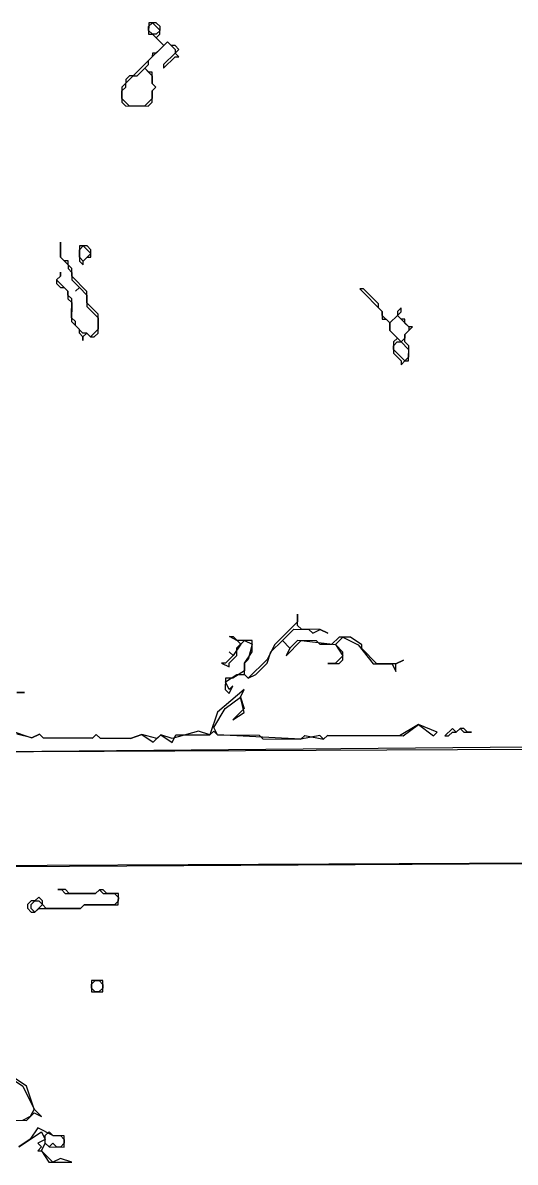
# Model space of a CAD drawing. Header units: inches. Extents: x 0 to 116, y 0 to 63.
# Drawn here: x 67.23 to 75.08, y 3.7 to 21.88 of the extents above; entities that cross this region are included whole.
import ezdxf

# ---------------------------------------------------------------- set-up
doc = ezdxf.new("R2010")
doc.units = ezdxf.units.IN

msp = doc.modelspace()

# ---------------------------------------------------------------- linework, layer by layer
for points in [[(69.35284, 21.87549), (69.23205, 21.87602), (69.23125, 21.69482), (69.29165, 21.69456), (69.47206, 21.51257), (69.35074, 21.3923), (69.29034, 21.39256), (69.29007, 21.33216), (68.98676, 21.03148), (68.92636, 21.03174), (68.8657, 20.97161), (68.86543, 20.91121), (68.80477, 20.85107), (68.80371, 20.60948), (68.86385, 20.54881), (69.22625, 20.54723), (69.28691, 20.60737), (69.2877, 20.78857), (69.34836, 20.8487), (69.28823, 20.90936), (69.28902, 21.09056), (69.22862, 21.09083), (69.16848, 21.15149), (69.22915, 21.21163), (69.22941, 21.27202), (69.53272, 21.5727), (69.653, 21.45138), (69.65273, 21.39098), (69.47074, 21.21057), (69.47048, 21.15017), (69.65247, 21.33058), (69.71287, 21.33032), (69.65273, 21.39098), (69.7134, 21.45111), (69.65326, 21.51178), (69.59286, 21.51204), (69.53272, 21.5727), (69.47206, 21.51257), (69.35179, 21.63389), (69.41245, 21.69403), (69.41298, 21.81483)], [(69.35284, 21.87549), (69.23205, 21.87602), (69.23125, 21.69482), (69.29165, 21.69456), (69.47206, 21.51257), (69.35074, 21.3923), (69.29034, 21.39256), (69.29007, 21.33216), (68.98676, 21.03148), (68.92636, 21.03174), (68.8657, 20.97161), (68.86543, 20.91121), (68.80477, 20.85107), (68.80371, 20.60948), (68.86385, 20.54881), (69.22625, 20.54723), (69.28691, 20.60737), (69.2877, 20.78857), (69.34836, 20.8487), (69.28823, 20.90936), (69.28902, 21.09056), (69.22862, 21.09083), (69.16848, 21.15149), (69.22915, 21.21163), (69.22941, 21.27202), (69.53272, 21.5727), (69.653, 21.45138), (69.65273, 21.39098), (69.47074, 21.21057), (69.47048, 21.15017), (69.65247, 21.33058), (69.71287, 21.33032), (69.65273, 21.39098), (69.7134, 21.45111), (69.65326, 21.51178), (69.59286, 21.51204), (69.53272, 21.5727), (69.47206, 21.51257), (69.35179, 21.63389), (69.41245, 21.69403), (69.41298, 21.81483)], [(69.23178, 21.81562), (69.29244, 21.87576), (69.41272, 21.75443), (69.35205, 21.69429), (69.29165, 21.69456), (69.23152, 21.75522)], [(69.16848, 21.15149), (69.28876, 21.03016), (69.28823, 20.90936), (69.34836, 20.8487), (69.2877, 20.78857), (69.28717, 20.66777), (69.16585, 20.5475), (68.92425, 20.54855), (68.80398, 20.66988), (68.80451, 20.79067), (68.86517, 20.85081), (68.86543, 20.91121), (68.98676, 21.03148), (69.04716, 21.03122)], [(67.82757, 18.37891), (67.82652, 18.13732), (67.94679, 18.01599), (67.94653, 17.95559), (68.00666, 17.89493), (68.00614, 17.77413), (68.12641, 17.6528), (68.06574, 17.59267), (68.12641, 17.6528), (68.24668, 17.53148), (68.24589, 17.35028), (68.4263, 17.16829), (68.42551, 16.98709), (68.30418, 16.86682), (68.24404, 16.92748), (68.18364, 16.92775), (68.06337, 17.04907), (68.06364, 17.10947), (68.0035, 17.17013), (68.00482, 17.47213), (67.94468, 17.53279), (67.94495, 17.59319), (67.76454, 17.77518), (67.8252, 17.83532), (67.82546, 17.89572), (67.8252, 17.83532), (67.76454, 17.77518), (67.76427, 17.71478), (67.82441, 17.65412), (67.88481, 17.65386), (67.94495, 17.59319), (67.94442, 17.4724), (68.00455, 17.41173), (68.00324, 17.10974), (68.12351, 16.98841), (68.12324, 16.92801), (68.18338, 16.86735), (68.18312, 16.80695), (68.18338, 16.86735), (68.24404, 16.92748), (68.30418, 16.86682), (68.36458, 16.86656), (68.42524, 16.92669), (68.42656, 17.22869), (68.24615, 17.41068), (68.24694, 17.59188), (68.0064, 17.83453), (68.00693, 17.95533), (67.94679, 18.01599), (67.94705, 18.07639), (67.88665, 18.07665), (67.82652, 18.13732)], [(67.82757, 18.37891), (67.82652, 18.13732), (67.94679, 18.01599), (67.94653, 17.95559), (68.00666, 17.89493), (68.00614, 17.77413), (68.12641, 17.6528), (68.06574, 17.59267), (68.12641, 17.6528), (68.24668, 17.53148), (68.24589, 17.35028), (68.4263, 17.16829), (68.42551, 16.98709), (68.30418, 16.86682), (68.24404, 16.92748), (68.18364, 16.92775), (68.06337, 17.04907), (68.06364, 17.10947), (68.0035, 17.17013), (68.00482, 17.47213), (67.94468, 17.53279), (67.94495, 17.59319), (67.76454, 17.77518), (67.8252, 17.83532), (67.82546, 17.89572), (67.8252, 17.83532), (67.76454, 17.77518), (67.76427, 17.71478), (67.82441, 17.65412), (67.88481, 17.65386), (67.94495, 17.59319), (67.94442, 17.4724), (68.00455, 17.41173), (68.00324, 17.10974), (68.12351, 16.98841), (68.12324, 16.92801), (68.18338, 16.86735), (68.18312, 16.80695), (68.18338, 16.86735), (68.24404, 16.92748), (68.30418, 16.86682), (68.36458, 16.86656), (68.42524, 16.92669), (68.42656, 17.22869), (68.24615, 17.41068), (68.24694, 17.59188), (68.0064, 17.83453), (68.00693, 17.95533), (67.94679, 18.01599), (67.94705, 18.07639), (67.88665, 18.07665), (67.82652, 18.13732)], [(68.25011, 18.31667), (68.12931, 18.3172), (68.12825, 18.0756), (68.18839, 18.01494), (68.18865, 18.07534), (68.24931, 18.13547), (68.30971, 18.13521), (68.31024, 18.25601)], [(68.25011, 18.31667), (68.12931, 18.3172), (68.12825, 18.0756), (68.18839, 18.01494), (68.18865, 18.07534), (68.24931, 18.13547), (68.30971, 18.13521), (68.31024, 18.25601)], [(68.12852, 18.136), (68.12904, 18.2568), (68.18971, 18.31693), (68.30998, 18.19561), (68.18865, 18.07534)], [(72.59596, 17.6333), (72.95678, 17.26932), (72.95625, 17.14852), (73.01665, 17.14826), (73.07679, 17.0876), (73.07626, 16.9668), (73.19653, 16.84547), (73.13587, 16.78534), (73.13508, 16.60414), (73.25535, 16.48281), (73.25509, 16.42241), (73.31575, 16.48255), (73.37615, 16.48229), (73.3772, 16.72388), (73.31707, 16.78455), (73.3176, 16.90535), (73.43892, 17.02562), (73.37852, 17.02588), (73.31839, 17.08654), (73.31865, 17.14694), (73.25825, 17.14721), (73.19811, 17.20787), (73.25878, 17.26801), (73.25904, 17.3284), (73.19838, 17.26827), (73.19811, 17.20787), (73.07679, 17.0876), (72.95652, 17.20892), (72.95678, 17.26932), (72.89664, 17.32999), (72.89691, 17.39039), (72.65636, 17.63304)], [(72.59596, 17.6333), (72.95678, 17.26932), (72.95625, 17.14852), (73.01665, 17.14826), (73.07679, 17.0876), (73.07626, 16.9668), (73.19653, 16.84547), (73.13587, 16.78534), (73.13508, 16.60414), (73.25535, 16.48281), (73.25509, 16.42241), (73.31575, 16.48255), (73.37615, 16.48229), (73.3772, 16.72388), (73.31707, 16.78455), (73.3176, 16.90535), (73.43892, 17.02562), (73.37852, 17.02588), (73.31839, 17.08654), (73.31865, 17.14694), (73.25825, 17.14721), (73.19811, 17.20787), (73.25878, 17.26801), (73.25904, 17.3284), (73.19838, 17.26827), (73.19811, 17.20787), (73.07679, 17.0876), (72.95652, 17.20892), (72.95678, 17.26932), (72.89664, 17.32999), (72.89691, 17.39039), (72.65636, 17.63304)], [(73.19811, 17.20787), (73.37852, 17.02588), (73.37826, 16.96548), (73.3176, 16.90535), (73.31733, 16.84495), (73.25667, 16.78481), (73.07626, 16.9668), (73.07679, 17.0876)], [(73.13561, 16.72494), (73.19627, 16.78507), (73.25667, 16.78481), (73.37694, 16.66348), (73.37641, 16.54269), (73.31575, 16.48255), (73.13534, 16.66454)], [(70.39549, 11.66325), (70.51603, 11.60232), (70.51629, 11.66272), (70.63762, 11.78299), (70.63815, 11.90379), (70.75947, 12.02406), (70.88001, 11.96313), (70.81855, 11.7218), (70.75789, 11.66166), (70.75736, 11.54087), (70.57564, 11.42086), (70.45484, 11.42138), (70.45405, 11.24019), (70.51419, 11.17952), (70.57511, 11.30006), (70.51445, 11.23992), (70.45458, 11.36098), (70.6363, 11.48099), (70.7571, 11.48047), (70.81724, 11.4198), (70.9383, 11.47968), (71.12029, 11.66008), (71.18148, 11.84102), (71.36347, 12.02143), (71.48374, 11.9001), (71.42281, 11.77956), (71.66546, 12.02011), (72.2088, 11.95734), (72.3288, 11.77561), (72.20748, 11.65534), (72.08668, 11.65587), (72.26788, 11.65508), (72.32854, 11.71521), (72.32907, 11.83601), (72.2088, 11.95734), (72.33012, 12.07761), (72.57119, 11.95575), (72.81147, 11.6527), (73.11347, 11.65139), (73.17334, 11.53032), (73.17387, 11.65112), (73.29493, 11.71099), (73.17387, 11.65112), (72.87187, 11.65244), (72.63133, 11.89509), (72.63159, 11.95549), (72.45092, 12.07708), (72.26972, 12.07787), (72.1484, 11.9576), (71.9672, 11.95839), (71.90706, 12.01905), (71.60506, 12.02037), (71.48374, 11.9001), (71.36347, 12.02143), (71.54546, 12.20183), (71.78705, 12.20078), (71.84719, 12.14012), (71.96825, 12.19999), (72.08879, 12.13906), (71.96825, 12.19999), (71.66625, 12.20131), (71.60612, 12.26197), (71.60691, 12.44317), (71.60638, 12.32237), (71.2424, 11.96155), (71.12055, 11.72048), (70.81724, 11.4198), (70.7571, 11.48047), (70.75789, 11.66166), (70.87948, 11.84234), (70.88027, 12.02353), (70.63867, 12.02459), (70.51814, 12.08551), (70.57854, 12.08525), (70.69881, 11.96392), (70.57722, 11.78325), (70.51708, 11.84392), (70.57722, 11.78325), (70.45589, 11.66298)], [(70.39549, 11.66325), (70.51603, 11.60232), (70.51629, 11.66272), (70.63762, 11.78299), (70.63815, 11.90379), (70.75947, 12.02406), (70.88001, 11.96313), (70.81855, 11.7218), (70.75789, 11.66166), (70.75736, 11.54087), (70.57564, 11.42086), (70.45484, 11.42138), (70.45405, 11.24019), (70.51419, 11.17952), (70.57511, 11.30006), (70.51445, 11.23992), (70.45458, 11.36098), (70.6363, 11.48099), (70.7571, 11.48047), (70.81724, 11.4198), (70.9383, 11.47968), (71.12029, 11.66008), (71.18148, 11.84102), (71.36347, 12.02143), (71.48374, 11.9001), (71.42281, 11.77956), (71.66546, 12.02011), (72.2088, 11.95734), (72.3288, 11.77561), (72.20748, 11.65534), (72.08668, 11.65587), (72.26788, 11.65508), (72.32854, 11.71521), (72.32907, 11.83601), (72.2088, 11.95734), (72.33012, 12.07761), (72.57119, 11.95575), (72.81147, 11.6527), (73.11347, 11.65139), (73.17334, 11.53032), (73.17387, 11.65112), (73.29493, 11.71099), (73.17387, 11.65112), (72.87187, 11.65244), (72.63133, 11.89509), (72.63159, 11.95549), (72.45092, 12.07708), (72.26972, 12.07787), (72.1484, 11.9576), (71.9672, 11.95839), (71.90706, 12.01905), (71.60506, 12.02037), (71.48374, 11.9001), (71.36347, 12.02143), (71.54546, 12.20183), (71.78705, 12.20078), (71.84719, 12.14012), (71.96825, 12.19999), (72.08879, 12.13906), (71.96825, 12.19999), (71.66625, 12.20131), (71.60612, 12.26197), (71.60691, 12.44317), (71.60638, 12.32237), (71.2424, 11.96155), (71.12055, 11.72048), (70.81724, 11.4198), (70.7571, 11.48047), (70.75789, 11.66166), (70.87948, 11.84234), (70.88027, 12.02353), (70.63867, 12.02459), (70.51814, 12.08551), (70.57854, 12.08525), (70.69881, 11.96392), (70.57722, 11.78325), (70.51708, 11.84392), (70.57722, 11.78325), (70.45589, 11.66298)], [(73.95405, 10.50011), (74.01445, 10.49984), (74.07512, 10.55998), (74.13552, 10.55972), (74.19618, 10.61985), (74.25631, 10.55919), (74.37711, 10.55866), (74.31671, 10.55893), (74.25658, 10.61959), (74.19618, 10.61985), (74.13552, 10.55972), (74.07538, 10.62038)], [(73.95405, 10.50011), (74.01445, 10.49984), (74.07512, 10.55998), (74.13552, 10.55972), (74.19618, 10.61985), (74.25631, 10.55919), (74.37711, 10.55866), (74.31671, 10.55893), (74.25658, 10.61959), (74.19618, 10.61985), (74.13552, 10.55972), (74.07538, 10.62038)], [(67.29799, 7.75072), (67.35813, 7.69006), (67.41853, 7.6898), (67.47919, 7.74993), (68.14359, 7.74703), (68.20425, 7.80717), (68.74784, 7.8048), (68.74863, 7.986), (68.56744, 7.98679), (68.5073, 8.04745), (68.4469, 8.04771), (68.38624, 7.98758), (67.96344, 7.98942), (67.90331, 8.05009), (67.78251, 8.05061), (67.84291, 8.05035), (67.90304, 7.98969), (68.38624, 7.98758), (68.4469, 8.04771), (68.50704, 7.98705), (68.68823, 7.98626), (68.74837, 7.9256), (68.74811, 7.8652), (68.68744, 7.80506), (68.20425, 7.80717), (68.14359, 7.74703), (67.59999, 7.74941), (67.53986, 7.81007), (67.54012, 7.87047), (67.47998, 7.93113), (67.41932, 7.871), (67.35892, 7.87126), (67.29826, 7.81112)], [(67.29799, 7.75072), (67.35813, 7.69006), (67.41853, 7.6898), (67.47919, 7.74993), (68.14359, 7.74703), (68.20425, 7.80717), (68.74784, 7.8048), (68.74863, 7.986), (68.56744, 7.98679), (68.5073, 8.04745), (68.4469, 8.04771), (68.38624, 7.98758), (67.96344, 7.98942), (67.90331, 8.05009), (67.78251, 8.05061), (67.84291, 8.05035), (67.90304, 7.98969), (68.38624, 7.98758), (68.4469, 8.04771), (68.50704, 7.98705), (68.68823, 7.98626), (68.74837, 7.9256), (68.74811, 7.8652), (68.68744, 7.80506), (68.20425, 7.80717), (68.14359, 7.74703), (67.59999, 7.74941), (67.53986, 7.81007), (67.54012, 7.87047), (67.47998, 7.93113), (67.41932, 7.871), (67.35892, 7.87126), (67.29826, 7.81112)], [(67.35839, 7.75046), (67.35866, 7.81086), (67.41932, 7.871), (67.47972, 7.87073), (67.53986, 7.81007), (67.41853, 7.6898)], [(68.31978, 6.59865), (68.31899, 6.41746), (68.50018, 6.41667), (68.50097, 6.59786)], [(68.31978, 6.59865), (68.31899, 6.41746), (68.50018, 6.41667), (68.50097, 6.59786)], [(68.31951, 6.53825), (68.38018, 6.59839), (68.44058, 6.59813), (68.50071, 6.53746), (68.50045, 6.47706), (68.43978, 6.41693), (68.37939, 6.41719), (68.31925, 6.47786)], [(67.58418, 4.12544), (67.64484, 4.18558), (67.70498, 4.12491), (67.82578, 4.12439), (67.88591, 4.06372), (67.88565, 4.00332), (67.82499, 3.94319), (67.76459, 3.94345), (67.70445, 4.00411), (67.64379, 3.94398), (67.58365, 4.00464)]]:
    msp.add_lwpolyline(points, close=True)
for points in [[(78.66442, 10.29835), (65.13442, 10.23659), (64.95401, 10.41858), (65.13706, 10.84058), (65.62051, 10.89887), (65.74026, 10.65675), (65.68091, 10.89861), (65.43879, 10.77886), (65.25864, 11.02125), (64.83321, 10.4191), (63.81064, 11.38997), (65.13442, 10.23659), (78.84588, 10.35796)], [(78.66442, 10.29835), (65.13442, 10.23659), (64.95401, 10.41858), (65.13706, 10.84058), (65.62051, 10.89887), (65.74026, 10.65675), (65.68091, 10.89861), (65.43879, 10.77886), (65.25864, 11.02125), (64.83321, 10.4191), (63.81064, 11.38997), (65.13442, 10.23659), (78.84588, 10.35796)], [(67.00838, 10.59081), (67.37025, 10.46843), (67.49132, 10.52831), (67.55145, 10.46764), (68.33664, 10.46422), (68.39731, 10.52435), (68.45744, 10.46369), (68.94064, 10.46158), (69.1221, 10.52119), (69.30277, 10.3996), (69.4241, 10.51987), (69.60477, 10.39828), (69.66569, 10.51882), (70.20929, 10.51645), (70.26995, 10.57658), (70.33009, 10.51592), (70.99448, 10.51302), (71.05462, 10.45236), (71.65861, 10.44972), (71.71927, 10.50986), (72.02101, 10.44814), (72.08167, 10.50828), (73.28966, 10.50301), (73.53205, 10.68315), (73.77286, 10.5009), (73.83352, 10.56103), (73.53205, 10.68315), (73.22926, 10.50327), (72.08167, 10.50828), (72.02101, 10.44814), (71.96087, 10.5088), (71.65861, 10.44972), (70.33009, 10.51592), (70.27022, 10.63698), (70.45273, 10.93819), (70.69512, 11.11833), (70.75473, 10.93687), (70.57274, 10.75646), (70.75447, 10.87647), (70.69512, 11.11833), (70.75605, 11.23887), (70.33167, 10.87832), (70.20929, 10.51645), (70.02835, 10.57764), (69.60503, 10.45868), (69.4241, 10.51987), (69.36343, 10.45974), (69.1221, 10.52119), (68.94064, 10.46158), (68.45744, 10.46369), (68.39731, 10.52435), (68.33664, 10.46422), (67.55145, 10.46764), (67.49132, 10.52831), (67.37025, 10.46843), (67.12892, 10.52989)], [(67.00838, 10.59081), (67.37025, 10.46843), (67.49132, 10.52831), (67.55145, 10.46764), (68.33664, 10.46422), (68.39731, 10.52435), (68.45744, 10.46369), (68.94064, 10.46158), (69.1221, 10.52119), (69.30277, 10.3996), (69.4241, 10.51987), (69.60477, 10.39828), (69.66569, 10.51882), (70.20929, 10.51645), (70.26995, 10.57658), (70.33009, 10.51592), (70.99448, 10.51302), (71.05462, 10.45236), (71.65861, 10.44972), (71.71927, 10.50986), (72.02101, 10.44814), (72.08167, 10.50828), (73.28966, 10.50301), (73.53205, 10.68315), (73.77286, 10.5009), (73.83352, 10.56103), (73.53205, 10.68315), (73.22926, 10.50327), (72.08167, 10.50828), (72.02101, 10.44814), (71.96087, 10.5088), (71.65861, 10.44972), (70.33009, 10.51592), (70.27022, 10.63698), (70.45273, 10.93819), (70.69512, 11.11833), (70.75473, 10.93687), (70.57274, 10.75646), (70.75447, 10.87647), (70.69512, 11.11833), (70.75605, 11.23887), (70.33167, 10.87832), (70.20929, 10.51645), (70.02835, 10.57764), (69.60503, 10.45868), (69.4241, 10.51987), (69.36343, 10.45974), (69.1221, 10.52119), (68.94064, 10.46158), (68.45744, 10.46369), (68.39731, 10.52435), (68.33664, 10.46422), (67.55145, 10.46764), (67.49132, 10.52831), (67.37025, 10.46843), (67.12892, 10.52989)], [(67.13182, 11.19428), (67.25262, 11.19375), (67.13182, 11.19428)], [(67.13182, 11.19428), (67.25262, 11.19375), (67.13182, 11.19428)], [(78.83771, 8.48558), (65.36811, 8.42355), (66.63676, 8.47842), (66.99784, 8.17484), (66.81717, 8.29643), (67.0593, 8.41617), (78.89811, 8.48532)], [(78.83771, 8.48558), (65.36811, 8.42355), (66.63676, 8.47842), (66.99784, 8.17484), (66.81717, 8.29643), (67.0593, 8.41617), (78.89811, 8.48532)], [(67.04164, 4.36941), (67.28324, 4.36836), (67.40456, 4.48863), (67.5251, 4.4277), (67.40482, 4.54903), (67.28561, 4.91195), (67.10494, 5.03354)], [(67.04164, 4.36941), (67.28324, 4.36836), (67.40456, 4.48863), (67.5251, 4.4277), (67.40482, 4.54903), (67.28561, 4.91195), (67.10494, 5.03354)], [(67.04454, 5.0338), (67.22521, 4.91221), (67.40482, 4.54903), (67.3439, 4.42849), (67.22284, 4.36862)], [(67.04454, 5.0338), (67.22521, 4.91221), (67.40482, 4.54903), (67.3439, 4.42849), (67.22284, 4.36862)], [(67.16059, 3.94609), (67.52404, 4.1861), (67.58391, 4.06504), (67.46285, 4.00517), (67.52299, 3.94451), (67.46233, 3.88437), (67.52272, 3.88411), (67.64273, 3.70238), (68.00513, 3.7008), (67.82419, 3.76199), (67.70313, 3.70212), (67.52272, 3.88411), (67.58365, 4.00464), (67.64379, 3.94398), (67.88538, 3.94292), (67.88618, 4.12412), (67.70498, 4.12491), (67.46391, 4.24677), (67.34232, 4.06609), (67.16059, 3.94609)], [(67.16059, 3.94609), (67.52404, 4.1861), (67.58391, 4.06504), (67.46285, 4.00517), (67.52299, 3.94451), (67.46233, 3.88437), (67.52272, 3.88411), (67.64273, 3.70238), (68.00513, 3.7008), (67.82419, 3.76199), (67.70313, 3.70212), (67.52272, 3.88411), (67.58365, 4.00464), (67.64379, 3.94398), (67.88538, 3.94292), (67.88618, 4.12412), (67.70498, 4.12491), (67.46391, 4.24677), (67.34232, 4.06609), (67.16059, 3.94609)]]:
    msp.add_lwpolyline(points)

doc.saveas('drawing.dxf')
